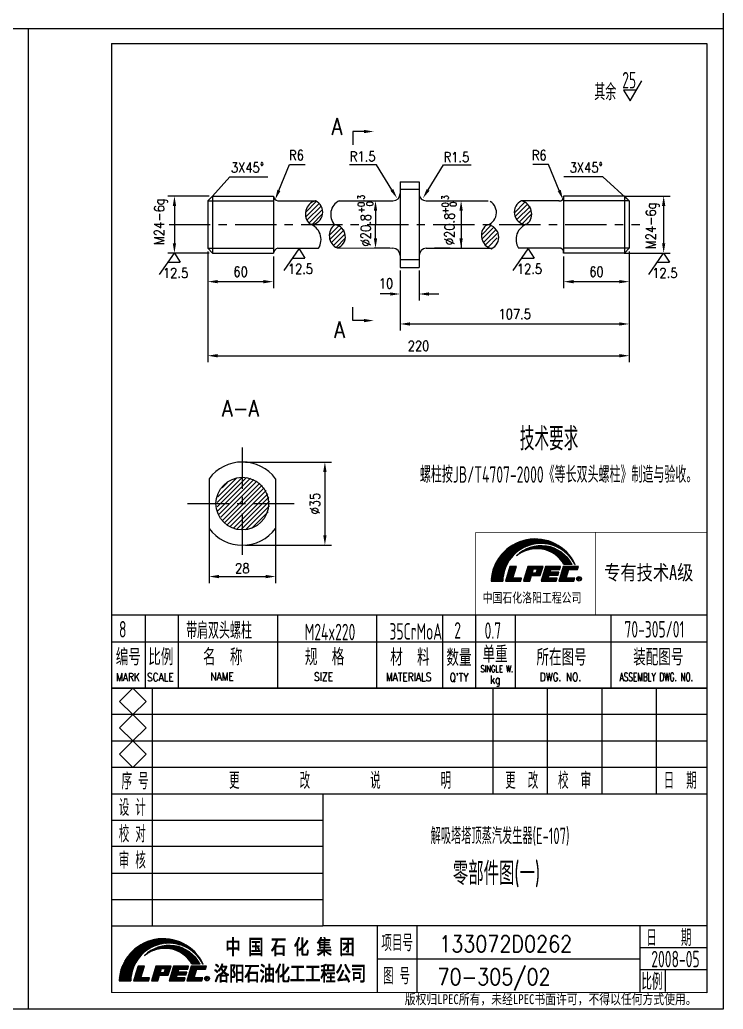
# Model space of a CAD drawing. Extents: x 0 to 1621, y 0 to 1861.
# Drawn here: x 628 to 841, y 0 to 299.7 of the extents above; entities that cross this region are included whole.
import ezdxf
from ezdxf.enums import TextEntityAlignment as Align

# ---------------------------------------------------------------- set-up
doc = ezdxf.new("R2010")
doc.units = 0
doc.header["$LTSCALE"] = 25
doc.header["$MEASUREMENT"] = 0
doc.linetypes.add('CENTERX2', pattern=[4, 2.5, -0.5, 0.5, -0.5])
doc.layers.get('0').update_dxf_attribs({"linetype": 'CONTINUOUS'})
doc.layers.get('DEFPOINTS').update_dxf_attribs({"linetype": 'CONTINUOUS'})
for name, color, linetype in [('0130001001', 7, 'CONTINUOUS'), ('CON', 7, 'CONTINUOUS'), ('RED', 1, 'CONTINUOUS'), ('TEXT', 3, 'CONTINUOUS'), ('THICK', 1, 'CONTINUOUS')]:
    doc.layers.add(name, color=color, linetype=linetype)
doc.styles.add('CORPORATION', font='SIMHEI.TTF')
doc.styles.add('HZ', font='ascii', dxfattribs={"width": 0.7, "bigfont": 'lytxt'})
doc.styles.add('XW', font='romans', dxfattribs={"width": 0.85})
doc.styles.add('版权', font='SIMHEI.TTF', dxfattribs={"width": 0.8, "height": 3})
doc.dimstyles.new('DIM11', dxfattribs={"dimtxt": 3, "dimasz": 3, "dimexe": 2, "dimexo": 1, "dimgap": 1, "dimtad": 1, "dimzin": 0, "dimdsep": 46, "dimtxsty": 'XW', "dimcen": 0.1, "dimclrt": 3, "dimadec": 0, "dimazin": 0, "dimtfac": 0.5, "dimtix": 1, "dimtofl": 0, "dimtmove": 2, "dimatfit": 3, "dimfxl": 0, "dimtolj": 1, "dimtzin": 0, "dimarcsym": 0})
pattern_1 = [(45, (0, 0), (-0.1122532015133644, 0.1122532015133644), [])]

# ---------------------------------------------------------------- blocks, each defined once
blk = doc.blocks.new('*D19')
at = {"color": 0, "lineweight": -2}
for p, q in [((743.1636525990116, 223.7004353214891), (743.1636525990116, 214.6290917084118)), ((748.9236525990118, 223.7004353214891), (748.9236525990118, 214.6290917084118)), ((740.1636525990116, 216.6290917084118), (737.1636525990116, 216.6290917084118)), ((751.9236525990118, 216.6290917084118), (754.9236525990118, 216.6290917084118))]:
    blk.add_line(p, q, dxfattribs=at)
at = {"color": 0}
for points in [[(740.1636525990116, 217.1290917084118), (740.1636525990116, 216.1290917084118), (743.1636525990116, 216.6290917084118)], [(751.9236525990118, 217.1290917084118), (751.9236525990118, 216.1290917084118), (748.9236525990118, 216.6290917084118)]]:
    blk.add_solid(points, dxfattribs=at)
at = {"layer": 'DEFPOINTS', "color": 0}
for p in [(743.1636525990116, 224.7004353214891), (748.9236525990118, 224.7004353214891), (748.9236525990118, 216.6290917084118)]:
    blk.add_point(p, dxfattribs=at)
at = {"color": 3, "insert": (738.8703559797946, 219.8342277436725), "char_height": 3, "attachment_point": 5, "style": 'XW'}
blk.add_mtext('\\A1;10', dxfattribs=at)
blk = doc.blocks.new('LPEC')
h = blk.add_hatch()
h.set_pattern_fill('ANSI31', color=256, scale=0.05, style=0)
h.set_pattern_definition(pattern_1)
edge = h.paths.add_edge_path()
edge.add_arc((15.13634173371898, 0.8108710381984279), 11.54720042876356, 26.85015761573072, 179.2178339570426)
edge.add_line((3.590217256253952, 0.9685012793335093), (0.05279492648219275, 0.9685012793335093))
edge.add_arc((13.40353834593937, 0.3896851102606888), 13.36328470136587, 24.948028602122292, 177.517518871708, ccw=False)
edge.add_line((25.51990509902231, 6.02626516509406), (25.43864739037565, 6.02626516509406))
h = blk.add_hatch()
h.set_pattern_fill('ANSI31', color=256, scale=0.05, style=0)
h.set_pattern_definition(pattern_1)
edge = h.paths.add_edge_path()
edge.add_arc((15.23959525281387, 1.187099232742302), 10.51862965956591, 27.57701538988932, 135.2740042091311)
edge.add_arc((13.88112386892189, 1.300082792656863), 9.514340166635382, 29.995451964915105, 129.9929834279498, ccw=False)
edge.add_line((22.12116174305095, 6.05659881169538), (24.56319669033121, 6.05659881169538))
h = blk.add_hatch()
h.set_pattern_fill('ANSI31', color=256, scale=0.05, style=0)
h.set_pattern_definition(pattern_1)
h.paths.add_polyline_path([(6.631105068037527, 1.886310876473544), (7.731193039823552, 5.397466774701115), (5.787349380215915, 5.397466774701115), (4.441610823021279, 0.9685012793335093), (9.034208362967206, 0.968501279333509), (9.290539460207924, 1.886310876473544)])
h = blk.add_hatch()
h.set_pattern_fill('ANSI31', color=256, scale=0.05, style=0)
h.set_pattern_definition(pattern_1)
h.paths.add_polyline_path([(14.07980144296528, 4.720643877207436), (13.6552847140196, 3.415442792087213), (12.51040749547513, 3.415442792087212), (12.90227062650826, 4.720643877207436)], flags=16)
h.paths.add_polyline_path([(12.288550824342, 2.729415588061215), (14.93730470468074, 2.729415588061215), (15.79174090433401, 5.397466774701115), (11.17778234072432, 5.397466774701115), (9.83204497025315, 0.968501279333509), (11.74384709436515, 0.968501279333509)])
h = blk.add_hatch()
h.set_pattern_fill('ANSI31', color=256, scale=0.05, style=0)
h.set_pattern_definition(pattern_1)
h.paths.add_polyline_path([(21.11485697221349, 5.397467466208127), (16.53293994409921, 5.397467466208127), (15.18720138690435, 0.968501279333509), (19.77980011357397, 0.968501279333509), (20.0468105359231, 1.886311567980556), (17.3873761437527, 1.886311567980556), (17.68642928832071, 2.750760335009772), (20.33518316865923, 2.750760335009772), (20.59151426590017, 3.64722518520125), (17.94276038556143, 3.64722518520125), (18.19909148280215, 4.490329896788808), (20.86920638680442, 4.490329896788808)])
h = blk.add_hatch()
h.set_pattern_fill('ANSI31', color=256, scale=0.05, style=0)
h.set_pattern_definition(pattern_1)
h.paths.add_polyline_path([(26.51379992720456, 5.386795438487297), (21.91052187542675, 5.386795438487297), (20.58614434189565, 0.968501279333509), (25.13602102123798, 0.968501279333509), (25.43507416580599, 1.875638848752828), (22.76495807508024, 1.875638848752828), (23.57667341412969, 4.479657869068092), (26.21474678263655, 4.479657869068092)])
for p, q in [((24.56319669033121, 6.05659881169538), (22.12116174305095, 6.05659881169538)), ((25.43864739037565, 6.02626516509406), (25.51990509902231, 6.02626516509406)), ((5.787349380215915, 5.397466774701115), (4.441610823021279, 0.968501279333509)), ((7.731193039823552, 5.397466774701115), (5.787349380215915, 5.397466774701115)), ((6.631105068037527, 1.886310876473544), (7.731193039823552, 5.397466774701115)), ((11.17778234072432, 5.397466774701115), (9.83204497025315, 0.968501279333509)), ((15.79174090433401, 5.397466774701115), (11.17778234072432, 5.397466774701115)), ((12.51040749547513, 3.415442792087212), (12.90227062650826, 4.720643877207436)), ((13.6552847140196, 3.415442792087213), (12.51040749547513, 3.415442792087212)), ((12.90227062650826, 4.720643877207436), (14.07980144296527, 4.720643877207436)), ((14.07980144296528, 4.720643877207436), (13.6552847140196, 3.415442792087213)), ((14.93730470468074, 2.729415588061215), (15.79174090433401, 5.397466774701115)), ((16.53293994409921, 5.397467466208127), (15.18720138690435, 0.968501279333509)), ((21.11485697221349, 5.397467466208127), (16.53293994409921, 5.397467466208127)), ((17.94276038556143, 3.64722518520125), (18.19909148280215, 4.490329896788808)), ((20.59151426590017, 3.64722518520125), (17.94276038556143, 3.64722518520125)), ((18.19909148280215, 4.490329896788808), (20.86920638680442, 4.490329896788808)), ((20.33518316865923, 2.750760335009772), (20.59151426590017, 3.64722518520125)), ((21.91052187542675, 5.386795438487297), (20.58614434189565, 0.968501279333509)), ((20.86920638680442, 4.490329896788808), (21.11485697221349, 5.397467466208127)), ((26.51379992720456, 5.386795438487297), (21.91052187542675, 5.386795438487297)), ((22.76495807508024, 1.875638848752828), (23.57667341412969, 4.479657869068092)), ((23.57667341412969, 4.479657869068092), (26.21474678263655, 4.479657869068092)), ((26.21474678263655, 4.479657869068092), (26.51379992720456, 5.386795438487297)), ((0.05279492648219275, 0.9685012793335093), (3.590217256253952, 0.9685012793335093)), ((4.441610823021279, 0.9685012793335093), (9.034208362967206, 0.968501279333509)), ((9.290539460207924, 1.886310876473544), (6.631105068037527, 1.886310876473544)), ((9.034208362967206, 0.968501279333509), (9.290539460207924, 1.886310876473544)), ((9.83204497025315, 0.968501279333509), (11.74384709436515, 0.968501279333509)), ((11.74384709436515, 0.968501279333509), (12.288550824342, 2.729415588061215)), ((12.288550824342, 2.729415588061215), (14.93730470468074, 2.729415588061215)), ((15.18720138690435, 0.968501279333509), (19.77980011357397, 0.968501279333509)), ((17.3873761437527, 1.886311567980556), (17.68642928832071, 2.750760335009772)), ((20.0468105359231, 1.886311567980556), (17.3873761437527, 1.886311567980556)), ((17.68642928832071, 2.750760335009772), (20.33518316865923, 2.750760335009772)), ((19.77980011357397, 0.968501279333509), (20.0468105359231, 1.886311567980556)), ((20.58614434189565, 0.968501279333509), (25.13602102123798, 0.968501279333509)), ((25.43507416580599, 1.875638848752828), (22.76495807508024, 1.875638848752828)), ((25.13602102123798, 0.968501279333509), (25.43507416580599, 1.875638848752828))]:
    blk.add_line(p, q)
at = {"color": 251}
for p, q in [((26.3491432231873, 1.268212865588907), (26.3491432231873, 2.109340558628332)), ((26.3491432231873, 2.109340558628332), (26.89028678255374, 2.109340558628332)), ((26.44684973214851, 1.268212865588907), (26.3491432231873, 1.268212865588907)), ((26.44309137870721, 1.756367027765009), (26.44309137870721, 2.037995014141757)), ((26.44309137870721, 2.037995014141757), (26.89028678255374, 2.037995014141757)), ((26.89028678255374, 1.756367027765009), (26.44309137870721, 1.756367027765009)), ((26.90156065615395, 1.677511717124844), (26.44684973214851, 1.677511717124844)), ((26.44684973214851, 1.677511717124844), (26.44684973214851, 1.268212865588907)), ((27.0255720790334, 1.279477514819177), (26.90156065615395, 1.677511717124844)), ((26.97927281414725, 1.739939258404747), (27.12327858799483, 1.279477514819177)), ((27.12327858799483, 1.279477514819177), (27.0255720790334, 1.279477514819177))]:
    blk.add_line(p, q, dxfattribs=at)
blk.add_circle((26.6953680349842, 1.667531196416292), 0.7054155515529277, dxfattribs=at)
for centre, radius, start, end in [((13.40353834593937, 0.3896851102606888), 13.36328470136587, 24.94802860212237, 177.517518871708), ((15.13634173371898, 0.8108710381984279), 11.54720042876356, 26.85015761573072, 179.2178339570426), ((15.23959525281387, 1.187099232742302), 10.51862965956591, 27.57701538988932, 135.2740042091311), ((13.88112386892189, 1.300082792656863), 9.514340166635382, 29.99545196491507, 129.9929834279499), ((26.86904143436524, 1.897439464434506), 0.1421521275716903, 262.9337998199252, 81.40465485850675), ((26.88928944581728, 1.913681620212544), 0.1956614802728412, 297.380210849457, 89.70794745534258)]:
    blk.add_arc(centre, radius, start, end)
blk = doc.blocks.new('*D74')
at = {"color": 0, "linetype": 'ByBlock', "lineweight": -2}
for p, q in [((685.2950023665417, 146.4522719489339), (685.2950023665417, 129.0444244984903)), ((705.455002366542, 146.452271948934), (705.455002366542, 129.0444244984903)), ((688.2950023665417, 131.0444244984903), (702.455002366542, 131.0444244984903))]:
    blk.add_line(p, q, dxfattribs=at)
at = {"color": 0, "linetype": 'ByBlock'}
for points in [[(688.2950023665417, 131.5444244984903), (688.2950023665417, 130.5444244984903), (685.2950023665417, 131.0444244984903)], [(702.455002366542, 131.5444244984903), (702.455002366542, 130.5444244984903), (705.455002366542, 131.0444244984903)]]:
    blk.add_solid(points, dxfattribs=at)
at = {"layer": 'DEFPOINTS', "color": 0, "linetype": 'ByBlock'}
for p in [(685.2950023665417, 147.4522719489339), (705.455002366542, 147.452271948934), (705.455002366542, 131.0444244984903)]:
    blk.add_point(p, dxfattribs=at)
at = {"color": 3, "linetype": 'ByBlock', "insert": (695.3750023665418, 133.5444244984903), "char_height": 3, "attachment_point": 5, "style": 'XW'}
blk.add_mtext('\\A1;28', dxfattribs=at)

msp = doc.modelspace()

# ---------------------------------------------------------------- linework, layer by layer
for p, q in [((841, 594), (841, 0)), ((0, 297.0015289371745), (841.0000000000001, 297.0015289371745)), ((630.5, 297.0015289371744), (630.4999999999994, 0)), ((655.75, 97.21317956323493), (836, 97.21317956323492)), ((655.7499999999999, 97.21317956323492), (836.0000094323186, 97.21317956323492)), ((841, 0), (0, 0))]:
    msp.add_line(p, q)
at = {"color": 2}
for p, q in [((655.75, 292.4641802798687), (655.75, 5.098138667548483)), ((655.75, 292.4641802798687), (836, 292.4641802798687)), ((836, 292.4641802798687), (836, 5)), ((836, 5), (655.75, 5.098138667548483))]:
    msp.add_line(p, q, dxfattribs=at)
at = {"color": 7}
for p, q in [((812.8079688332482, 275.1686140247239), (816.3969033162566, 281.1922877461357)), ((814.5306572388104, 278.3238730503872), (810.7981650839174, 278.3238730503872)), ((810.7981650839174, 278.3238730503872), (812.8079688332482, 275.1686140247239)), ((732.2086540503333, 265.8471755555322), (728.8453811443405, 265.8471755555322)), ((706.461799050553, 248.005254322454), (709.6760369934714, 255.8443128105748)), ((709.6760369934714, 255.8443128105748), (714.4124359154916, 255.8443128105748)), ((735.9719290872126, 255.7991705085608), (727.8498420987935, 255.7991705085608)), ((740.6662428249278, 248.1781685613353), (735.9719290872126, 255.7991705085608)), ((751.6476115629903, 248.1781685613353), (756.3419253007055, 255.7991705085608)), ((756.3419253007055, 255.7991705085608), (764.6491232819935, 255.7991705085608)), ((788.124093345164, 255.8443128105748), (783.3876944231438, 255.8443128105748)), ((791.3383312880824, 248.005254322454), (788.124093345164, 255.8443128105748)), ((686.3706165835592, 246.3004353214885), (691.575783756387, 252.1464956678176)), ((691.575783756387, 252.1464956678176), (703.0665495377593, 252.1464956678176)), ((804.5183185574879, 252.1205992873986), (792.700177229236, 252.1205992873986)), ((812.549736300597, 244.8604353214889), (804.5183185574879, 252.1205992873986)), ((684.9306165835587, 244.8604353214889), (704.7958291936638, 244.8681274624562)), ((812.549736300597, 244.8604353214889), (792.6845236904919, 244.8681274624562)), ((670.2984925160356, 222.5274773412924), (674.8234502374012, 229.0204353214888)), ((674.8234502374012, 229.0204353214888), (676.5682347442961, 226.2531835570327)), ((684.9306165835587, 230.4604353214893), (704.7958291936638, 230.4604353214893)), ((708.0865478580756, 223.7666959754418), (712.6115055794412, 230.2596539556382)), ((712.6115055794412, 230.2596539556382), (714.3562900863361, 227.4924021911821)), ((777.4404838944326, 223.7666959754418), (781.9654416157982, 230.2596539556382)), ((781.9654416157982, 230.2596539556382), (783.7102261226931, 227.4924021911821)), ((812.549736300597, 230.4604353214893), (792.6845236904919, 230.4604353214893)), ((818.4423221872464, 222.5274773412924), (822.967279908612, 229.0204353214888)), ((822.967279908612, 229.0204353214888), (824.7120644155069, 226.2531835570327)), ((672.8859388284377, 226.2402590327356), (676.5682347442961, 226.2531835570327)), ((710.6739941704777, 227.4794776668851), (714.3562900863361, 227.4924021911821)), ((780.0279302068348, 227.4794776668851), (783.7102261226931, 227.4924021911821)), ((821.0297684996485, 226.2402590327356), (824.7120644155069, 226.2531835570327)), ((732.2086540503333, 208.5719378608421), (728.8453811443405, 208.5719378608421))]:
    msp.add_line(p, q, dxfattribs=at)
at = {"color": 6}
for p, q in [((728.8453811443405, 265.8471755555322), (728.8453811443405, 261.7603949329525)), ((728.8453811443405, 208.5719378608421), (728.8453811443405, 212.6587184834209))]:
    msp.add_line(p, q, dxfattribs=at)
at = {"color": 1}
for p, q in [((743.1636525990116, 250.6204353214891), (748.9236525990113, 250.6204353214891)), ((743.1636525990116, 250.6204353214891), (743.163652599013, 224.7004353214891)), ((748.9236525990113, 250.6204353214891), (748.9236525990118, 224.7004353214891)), ((684.9306165835587, 244.8604353214889), (686.3706165835592, 246.3004353214885)), ((686.3706165835592, 246.3004353214885), (686.3706165835588, 229.0204353214888)), ((686.3706165835592, 246.3004353214885), (704.7958291936638, 246.3004353214885)), ((704.7958291936638, 246.3004353214885), (704.7958291936638, 229.0204353214888)), ((743.1896651374718, 248.3677992041869), (748.9496651374716, 248.3677992041869)), ((792.6845236904919, 246.3004353214885), (792.6845236904919, 229.0204353214888)), ((811.109736300597, 246.3004353214885), (792.6845236904919, 246.3004353214885)), ((812.549736300597, 244.8604353214889), (811.109736300597, 246.3004353214885)), ((811.109736300597, 246.3004353214885), (811.109736300597, 229.0204353214888)), ((684.9306165835587, 244.8604353214889), (684.9306165835587, 230.4604353214893)), ((706.1283872261379, 244.8686434511058), (717.5196611305446, 244.8730543419626)), ((724.7444752229367, 244.858764882528), (741.0044889869009, 244.865061030496)), ((751.0844889869009, 244.8689641742715), (769.8448095136264, 244.8730543419626)), ((791.3127325087426, 244.8684744450259), (779.9606917536112, 244.8730543419626)), ((812.549736300597, 244.8604353214889), (812.549736300597, 230.4604353214893)), ((684.9306165835587, 230.4604353214893), (686.3706165835592, 229.0204353214888)), ((686.3706165835592, 229.0204353214888), (704.7958291936638, 229.0204353214888)), ((706.1609816099017, 230.4604353214893), (718.4289348126704, 230.4604353214893)), ((724.2034740079746, 230.6075113890502), (741.0036525990117, 230.4604353214893)), ((743.1636525990116, 228.3004353214885), (743.1636525990116, 224.7004353214891)), ((748.9236525990118, 228.3004353214885), (748.9236525990118, 224.7004353214891)), ((751.0836525990117, 230.4604353214893), (771.0397451168792, 230.4604353214893)), ((791.8391792203461, 230.4604353214893), (779.0514180714854, 230.4604353214893)), ((811.109736300597, 229.0204353214888), (792.6845236904919, 229.0204353214888)), ((812.549736300597, 230.4604353214893), (811.109736300597, 229.0204353214888)), ((743.1636525990125, 227.1248699077134), (748.9236525990118, 227.1248699077134)), ((743.1636525990116, 224.7004353214891), (748.9236525990118, 224.7004353214891)), ((685.2950023665417, 160.6926979228072), (685.2950023665417, 145.5726979227836)), ((705.455002366542, 160.6926979228072), (705.455002366542, 145.5726979227836))]:
    msp.add_line(p, q, dxfattribs=at)
at = {"color": 0, "linetype": 'ByBlock'}
for p, q in [((685.3706165835592, 246.3004353214885), (672.8234502374012, 246.3004353214885)), ((811.1814766864572, 246.3004353214885), (824.967279908612, 246.3004353214885)), ((674.8234502374012, 243.3004353214885), (674.8234502374012, 232.0204353214888)), ((730.0584399889067, 244.8604353214889), (739.2662603030162, 244.8604353214889)), ((822.967279908612, 243.3004353214885), (822.967279908612, 232.0204353214888)), ((735.7112326954111, 241.8604353214889), (735.7112326954111, 237.6604353214882)), ((761.634793562509, 241.8604353214889), (761.634793562509, 230.4604353214893)), ((735.7112326954111, 233.4604353214893), (735.7112326954111, 237.6604353214882)), ((685.3706165835592, 229.0204353214888), (672.8234502374012, 229.0204353214888)), ((684.9306165835587, 229.4604353214893), (684.9306165835587, 218.3684181957708)), ((684.9306165835587, 229.4604353214893), (684.9306165835587, 195.9324637231732)), ((704.7958291936638, 228.0204353214888), (704.7958291936638, 218.3684181957708)), ((740.0036525990117, 230.4604353214893), (735.2662603030162, 230.4604353214893)), ((758.2844205331025, 230.4604353214893), (753.547028237107, 230.4604353214893)), ((792.6845236904919, 228.0204353214888), (792.6845236904919, 218.3684181957708)), ((811.0444524740296, 229.0204353214888), (824.967279908612, 229.0204353214888)), ((812.549736300597, 229.4604353214893), (812.549736300597, 205.5478718289544)), ((812.549736300597, 229.4604353214893), (812.549736300597, 195.9324637231732)), ((812.549736300597, 229.4604353214893), (812.549736300597, 218.3684181957708)), ((743.1636525990116, 223.7004353214891), (743.1636525990116, 205.5478718289544)), ((687.9306165835587, 220.3684181957708), (701.7958291936638, 220.3684181957708)), ((795.6845236904919, 220.3684181957708), (809.549736300597, 220.3684181957708)), ((746.1636525990116, 207.5478718289544), (809.549736300597, 207.5478718289544)), ((687.9306165835587, 197.9324637231732), (809.549736300597, 197.9324637231732)), ((696.3750023665416, 165.7326979227953), (722.3917046456559, 165.7326979227953)), ((720.3917046456559, 162.7326979227953), (720.3917046456559, 143.5326979227955)), ((696.3750023665416, 140.5326979227955), (722.3917046456559, 140.5326979227955))]:
    msp.add_line(p, q, dxfattribs=at)
at = {"color": 0}
for p, q in [((714.5074955380824, 241.358742143768), (717.8511474991938, 244.7023941048794)), ((714.5680653594736, 240.0050984027869), (718.6486820241935, 244.0857150675067)), ((714.9390828934579, 238.9619023743983), (719.2560976443365, 243.2789171252773)), ((777.7551091827404, 241.2265840526472), (780.9695023938762, 244.440977263783)), ((777.9964561812085, 240.0537174887415), (781.7669261977771, 243.8241875053102)), ((778.502433601051, 239.1454813462117), (782.503711288995, 243.1467590341547)), ((715.5119296721523, 238.1205355907189), (719.6484075441945, 242.2570134627624)), ((716.4068960768095, 237.6012884330032), (719.704147105469, 240.8985394616632)), ((779.204605233258, 238.4334394160453), (782.8279962141801, 242.0568303969669)), ((780.1017931211286, 237.916413741543), (782.9517607501275, 240.7663813705415)), ((721.7169109994966, 234.3653535305878), (724.6000184647146, 237.2484609958067)), ((767.7589817235385, 234.4799182489926), (770.6420891887569, 237.3630257142106)), ((767.9315784698665, 233.2383014329482), (771.4748451103292, 236.7815680734104)), ((721.8895077458242, 233.1237367145425), (725.4327743862868, 236.6670033550056)), ((722.327036381952, 232.1470517882974), (726.2120971892946, 236.03211259564)), ((722.9549747777046, 231.3607766216776), (726.4805273635011, 234.8863292074741)), ((768.3691071059939, 232.2616165067022), (772.2541679133365, 236.1466773140448)), ((768.9970455017465, 231.4753413400815), (772.5225980875434, 235.0008939258789)), ((723.7572245449314, 230.7488128265306), (726.5570260550412, 233.5486143366409)), ((769.7992952689738, 230.8633775449355), (772.5990967790835, 233.6631790550457)), ((687.7174372635582, 153.497741037643), (695.3118641229653, 161.0921678970506)), ((687.7714597634899, 152.1375499752019), (696.6720550961045, 161.038145307816)), ((687.9733754731628, 155.1678928096214), (693.6417123509873, 160.8362296874454)), ((688.0103817919585, 150.9622584412971), (697.8473465430802, 160.7992231924188)), ((688.3845150799625, 149.9221781669282), (698.8874267495275, 160.4250898364924)), ((688.869129562871, 148.9925790874638), (699.8170257710954, 159.9404752956877)), ((689.2965766644338, 157.9053075632644), (690.9042975973434, 159.5130284961749)), ((689.4510391951799, 148.1602751573998), (700.6493296485482, 159.3585656107678)), ((690.1237535098999, 147.4187759097465), (701.3908288458019, 158.6858512456481)), ((690.8855928638532, 146.7664017013265), (702.0432030035472, 157.9240118410205)), ((691.7392505223374, 146.2058457974379), (702.6037588539307, 157.0703541290311)), ((692.6925045570079, 145.7448862697354), (703.0647183219671, 156.1171000346937)), ((693.760573231254, 145.3987413816074), (703.4108631388854, 155.0490312892396)), ((694.9721371274159, 145.1960917153963), (703.6135127116299, 153.8374672996113)), ((696.38680803743, 145.196549063038), (703.6130552988461, 152.4227963244537)), ((698.1691294623511, 145.5646569255857), (703.2449474362979, 150.6404748995326))]:
    msp.add_line(p, q, dxfattribs=at)
at = {"linetype": 'CENTERX2', "ltscale": 0.2}
for p, q in [((673.1907822161547, 237.6604353214882), (815.7434357427246, 237.6604353214882)), ((695.3750023665416, 170.1623353312534), (695.3750023665417, 136.78431755769)), ((678.8135595324438, 153.1326979227949), (711.1027157493763, 153.1326979227949))]:
    msp.add_line(p, q, dxfattribs=at)
at = {"color": 1, "linetype": 'Continuous'}
for p, q in [((719.7199159628744, 65.24039370461469), (719.7199159628744, 25.24039370461469)), ((823.4699159628744, 11.88039370461411), (823.4699159628744, 5.325522246865148))]:
    msp.add_line(p, q, dxfattribs=at)
at = {"linetype": 'Continuous'}
msp.add_line((736.2199159628744, 15.24039370461469), (815.7199159628744, 15.24039370461469), dxfattribs=at)
at = {"const_width": 0.2}
for points in [[(765.9999999999854, 144.4120853890172), (835.9999999999854, 144.4120853890172)], [(765.9999999999854, 119.4120853890172), (765.9999999999854, 144.4120853890172)], [(802.3962253239042, 144.4120853890172), (802.3962253239042, 119.4120853890172)], [(765.9999999999854, 119.4120853890172), (835.9999999999854, 119.4120853890172)]]:
    msp.add_lwpolyline(points, dxfattribs=at)
at = {"color": 1}
msp.add_circle((695.3750023665416, 153.1326979227949), 7.967836098826002, dxfattribs=at)
for centre, radius, start, end in [((706.5904531410406, 246.6346816119187), 1.825485057502443, 190.5503776204671, 256.3927949777962), ((741.0036525990117, 247.025060868564), 2.16, 270.0221858783722, 0), ((751.0836525990117, 247.0289640123394), 2.16, 180, 270.0221858783722), ((791.44571084567, 246.079301210829), 1.258394834458881, 258.5708313239985, 10.12097525500374), ((706.5904531410406, 228.6861890310577), 1.825485057502567, 103.6072050222071, 169.4496223795305), ((741.0036525990117, 228.3004353214885), 2.16, 0, 90), ((751.0836525990117, 228.3004353214885), 2.16, 90, 180), ((791.4330835909059, 229.2539114803023), 1.273033165156007, 349.4320509049518, 71.39763270741659), ((695.3750023665416, 153.1326979227949), 12.6, 36.869897645886, 143.1301023541125), ((695.3750023665416, 153.1326979227949), 12.6, 216.8698976458879, 323.1301023541125)]:
    msp.add_arc(centre, radius, start, end, dxfattribs=at)
at = {"color": 7}
for centre, radius, start, end in [((718.6392001984314, 240.8654414274527), 4.161049026035232, 105.6078703479176, 226.3713833056174), ((715.9541903012268, 241.4250554697212), 3.786739381106474, 276.1958597815989, 65.58085826729486), ((726.670444641004, 240.7476065648436), 4.539931818033863, 115.0521129432232, 223.6266063761541), ((768.3597487750258, 241.2858142039606), 3.974443546578583, 280.4239730064274, 58.70388736890883), ((781.5261625829289, 241.4250554697212), 3.786739381106474, 114.4191417327051, 263.8041402184011), ((778.8411526857244, 240.8654414274527), 4.161049026035232, 313.6286166943826, 74.3921296520824), ((714.2762038542091, 233.1412395262771), 4.942862085658524, 327.1556501121196, 72.43187949154942), ((725.8354358469996, 234.3050636021273), 4.118966107529173, 126.5203001712175, 245.0431011289441), ((722.9609968987224, 234.0140162328919), 3.626020493341538, 288.2659563718492, 83.29744492831367), ((771.9498928724661, 234.3650844186816), 4.161049026035232, 133.6286166943825, 254.3921296520824), ((769.2648829752616, 233.805470376414), 3.786739381106474, 294.4191417327051, 83.80414021840113), ((783.2041490299466, 233.1412395262771), 4.942862085658524, 107.5681205084506, 212.8443498878804)]:
    msp.add_arc(centre, radius, start, end, dxfattribs=at)
for points in [[(732.2086540503333, 266.3471755555322), (732.2086540503333, 265.3471755555322), (735.2086540503333, 265.8471755555322)], [(705.9991777372693, 248.1949422780438), (706.9244203638364, 247.8155663668642), (705.3236713170154, 245.2295264427523)], [(741.0919605812114, 248.4403982163788), (740.2405250686438, 247.9159389062909), (742.2396207551933, 245.623862023632)], [(752.0733293192743, 247.9159389062909), (751.2218938067062, 248.4403982163788), (750.0742336327248, 245.623862023632)], [(791.8009526013661, 248.1949422780438), (790.8757099747991, 247.8155663668642), (792.47645902162, 245.2295264427523)], [(732.2086540503333, 208.0719378608421), (732.2086540503333, 209.0719378608421), (735.2086540503333, 208.5719378608421)]]:
    msp.add_solid(points, dxfattribs=at)
at = {"color": 0, "linetype": 'ByBlock'}
for points in [[(674.3234502374012, 243.3004353214885), (675.3234502374012, 243.3004353214885), (674.8234502374012, 246.3004353214885)], [(822.467279908612, 243.3004353214885), (823.467279908612, 243.3004353214885), (822.967279908612, 246.3004353214885)], [(735.2112326954111, 241.8604353214889), (736.2112326954111, 241.8604353214889), (735.7112326954111, 244.8604353214889)], [(761.134793562509, 241.8604353214889), (762.134793562509, 241.8604353214889), (761.634793562509, 244.8604353214889)], [(674.3234502374012, 232.0204353214888), (675.3234502374012, 232.0204353214888), (674.8234502374012, 229.0204353214888)], [(735.2112326954111, 233.4604353214893), (736.2112326954111, 233.4604353214893), (735.7112326954111, 230.4604353214893)], [(761.134793562509, 233.4604353214893), (762.134793562509, 233.4604353214893), (761.634793562509, 230.4604353214893)], [(822.467279908612, 232.0204353214888), (823.467279908612, 232.0204353214888), (822.967279908612, 229.0204353214888)], [(687.9306165835587, 220.8684181957708), (687.9306165835587, 219.8684181957708), (684.9306165835587, 220.3684181957708)], [(701.7958291936638, 220.8684181957708), (701.7958291936638, 219.8684181957708), (704.7958291936638, 220.3684181957708)], [(795.6845236904919, 220.8684181957708), (795.6845236904919, 219.8684181957708), (792.6845236904919, 220.3684181957708)], [(809.549736300597, 220.8684181957708), (809.549736300597, 219.8684181957708), (812.549736300597, 220.3684181957708)], [(746.1636525990116, 208.0478718289544), (746.1636525990116, 207.0478718289544), (743.1636525990116, 207.5478718289544)], [(809.549736300597, 208.0478718289544), (809.549736300597, 207.0478718289544), (812.549736300597, 207.5478718289544)], [(687.9306165835587, 198.4324637231732), (687.9306165835587, 197.4324637231732), (684.9306165835587, 197.9324637231732)], [(809.549736300597, 198.4324637231732), (809.549736300597, 197.4324637231732), (812.549736300597, 197.9324637231732)], [(719.8917046456559, 162.7326979227953), (720.8917046456559, 162.7326979227953), (720.3917046456559, 165.7326979227953)], [(719.8917046456559, 143.5326979227955), (720.8917046456559, 143.5326979227955), (720.3917046456559, 140.5326979227955)]]:
    msp.add_solid(points, dxfattribs=at)
at = {"layer": '0130001001'}
msp.add_line((655.75, 119.4120853890172), (836, 119.4120853890172), dxfattribs=at)
at = {"layer": 'DEFPOINTS', "color": 0, "linetype": 'ByBlock'}
for p in [(686.3706165835592, 246.3004353214885), (811.109736300597, 246.3004353214885), (724.7480449606801, 244.8604353214889), (674.8234502374012, 229.0204353214888), (684.9306165835587, 230.4604353214893), (684.9306165835587, 230.4604353214893), (686.3706165835592, 229.0204353214888), (704.7958291936638, 229.0204353214888), (735.7112326954111, 230.4604353214893), (741.0036525990117, 230.4604353214893), (754.2629408475727, 230.4604353214893), (767.9902349782938, 230.4604353214893), (792.6845236904919, 229.0204353214888), (811.109736300597, 229.0204353214888), (812.549736300597, 230.4604353214893), (812.549736300597, 230.4604353214893), (812.549736300597, 230.4604353214893), (822.967279908612, 229.0204353214888), (743.1636525990116, 224.7004353214891), (704.7958291936638, 220.3684181957708), (812.549736300597, 220.3684181957708), (812.549736300597, 207.5478718289544), (812.549736300597, 197.9324637231732), (695.3750023665416, 165.7326979227953), (685.2950023665476, 145.5726979227882), (705.4550023665361, 145.5726979227882), (695.3750023665416, 140.5326979227955), (720.3917046456559, 140.5326979227955)]:
    msp.add_point(p, dxfattribs=at)
at = {"layer": 'RED'}
for p, q in [((666, 119.4120853890172), (666, 97.21317956323492)), ((676, 119.4120853890172), (676, 97.21317956323492)), ((706, 119.4120853890172), (706, 97.21317956323492)), ((736, 119.4120853890172), (736, 97.21317956323492)), ((756, 119.4120853890172), (756, 97.21317956323492)), ((766, 119.4120853890172), (766, 97.21317956323492)), ((778, 119.4120853890172), (778, 97.21317956323492)), ((807.0000000000073, 119.4120853890172), (807, 97.21317956323492)), ((835.9999999999854, 119.4120853890172), (836, 97.21317956323492)), ((836, 111.2131795632349), (655.75, 111.2131795632349)), ((836, 97.21317956323492), (655.75, 97.21317956323493))]:
    msp.add_line(p, q, dxfattribs=at)
at = {"layer": 'THICK', "color": 1}
for p, q in [((655.75, 97.21317956323492), (836, 97.21317956323492)), ((668.2199159628744, 25.24039370461469), (668.2199159628744, 97.24039370461469)), ((771.2199159628744, 97.24039370461469), (771.2199159628744, 65.24039370461469)), ((787.7199159628744, 97.24039370461469), (787.7199159628744, 65.24039370461469)), ((804.2199159628744, 97.24039370461469), (804.2199159628744, 65.24039370461469)), ((820.7199159628744, 97.24039370461469), (820.7199159628744, 65.24039370461469)), ((655.7499999999999, 65.24039370461469), (836, 65.24039370461469)), ((655.7499999999999, 25.24039370461469), (719.7199159628744, 25.24039370461469)), ((836, 25.24039370461469), (719.7199159628744, 25.24039370461469)), ((736.2199159628744, 25.24039370461469), (736.2199159628744, 5.240393704614689)), ((748.2199159628744, 25.24039370461469), (748.2199159628744, 5.240393704614689)), ((815.7199159628744, 25.24039370461469), (815.7199159628744, 5.240393704614689))]:
    msp.add_line(p, q, dxfattribs=at)
at = {"layer": 'THICK', "color": 3}
for p, q in [((658.2199159628744, 93.24039370461469), (662.2199159628744, 97.24039370461469)), ((662.2199159628744, 97.24039370461469), (666.2199159628744, 93.24039370461469)), ((662.2199159628744, 89.24039370461469), (658.2199159628744, 93.24039370461469)), ((666.2199159628744, 93.24039370461469), (662.2199159628744, 89.24039370461469)), ((658.2199159628744, 85.24039370461469), (662.2199159628744, 89.24039370461469)), ((662.2199159628744, 89.24039370461469), (666.2199159628744, 85.24039370461469)), ((662.2199159628744, 81.24039370461469), (658.2199159628744, 85.24039370461469)), ((666.2199159628744, 85.24039370461469), (662.2199159628744, 81.24039370461469)), ((662.2199159628744, 81.24039370461469), (658.2199159628744, 77.24039370461469)), ((666.2199159628744, 77.24039370461469), (662.2199159628744, 81.24039370461469)), ((658.2199159628744, 77.24039370461469), (662.2199159628744, 73.24039370461469)), ((662.2199159628744, 73.24039370461469), (666.2199159628744, 77.24039370461469))]:
    msp.add_line(p, q, dxfattribs=at)
at = {"layer": 'THICK', "color": 7, "linetype": 'Continuous'}
msp.add_line((836, 89.24039370461469), (655.7499999999999, 89.24039370461469), dxfattribs=at)
at = {"layer": 'THICK', "color": 7}
for p, q in [((655.7499999999999, 81.2403937046147), (836, 81.24039370461469)), ((836, 73.24039370461469), (655.7499999999999, 73.24039370461469)), ((655.7499999999999, 57.24039370461469), (719.7199159628744, 57.24039370461469)), ((719.7199159628744, 49.24039370461469), (655.7499999999999, 49.24039370461469)), ((655.7499999999999, 41.24039370461469), (719.7199159628744, 41.24039370461469)), ((655.7499999999999, 33.24039370461469), (719.7199159628744, 33.24039370461469)), ((836, 18.5603937046144), (815.7199159628744, 18.5603937046144)), ((836, 11.88039370461411), (815.7199159628744, 11.88039370461411))]:
    msp.add_line(p, q, dxfattribs=at)

# ---------------------------------------------------------------- block references
for p in [(770.6516961508532, 128.6839648488067), (658.0098043888374, 7.617100128908532)]:
    msp.add_blockref('LPEC', p)

# ---------------------------------------------------------------- texts
at = {"color": 3}
for s, height, style, width, p in [('25', 5, 'HZ', 0.7, (810.4261493930358, 278.9044532463195)), ('其余', 5, 'HZ', 0.7, (801.9562650371108, 275.3189348766336)), ('12.5', 3, 'XW', 0.85, (709.1504584295808, 222.7408506327977)), ('12.5', 3, 'XW', 0.85, (778.5043944659378, 222.7408506327977)), ('12.5', 3, 'XW', 0.85, (671.3624030875408, 221.5016319986482)), ('12.5', 3, 'XW', 0.85, (819.5062327587516, 221.5016319986482)), ('技术要求', 7, 'HZ', 0.666667, (779.4068689321625, 169.2618924489675)), ('螺柱按JB/T4707-2000《等长双头螺柱》制造与验收。', 5, 'HZ', 0.7, (749.1529153146002, 159.4495920624299)), ('8', 5, 'HZ', 0.7, (658.0460584653356, 112.5692992262284)), ('带肩双头螺柱', 5, 'HZ', 0.7, (678.3487537810952, 112.179247780944)), ('35CrMoA', 5, 'HZ', 0.7, (739.940407863674, 111.9236602992405)), ('2', 5, 'HZ', 0.7, (759.5595460549212, 112.2487358574863)), ('0.7', 5, 'HZ', 0.7, (768.7439435399865, 112.179247780944)), ('70-305/01', 5, 'HZ', 0.7, (811.0971637346211, 112.5692992262284)), ('M24x220', 5, 'HZ', 0.7, (714.2676425334703, 111.746618035877)), ('2008-05', 5, 'HZ', 0.7, (819.2264098316591, 12.68585750931197))]:
    msp.add_text(s, height=height, dxfattribs=dict(at, style=style, width=width)).set_placement(p)
at = {"color": 6, "style": 'XW', "width": 0.85}
for s, p in [('A', (722.4528553884561, 264.8746567918599)), ('A', (723.1917741914522, 203.3460975219425)), ('A-A', (689.2142597023358, 179.4810565582181))]:
    msp.add_text(s, height=5, dxfattribs=at).set_placement(p)
at = {"color": 3, "style": 'XW', "width": 0.85}
for s, p in [('R6', (709.5497292660339, 258.6712816324691)), ('R1.5', (727.9483698700024, 258.2732596191311)), ('R1.5', (756.3264390265522, 258.0814168293566)), ('R6', (783.061827073649, 258.6712816324691))]:
    msp.add_text(s, height=3, dxfattribs=at).set_placement(p, align=Align.MIDDLE_LEFT)
at = {"color": 3, "linetype": 'ByBlock', "style": 'XW', "width": 0.85}
for s, p in [('3X45%%D', (696.9524545829008, 254.9379628078534)), ('3X45%%D', (799.5222918814688, 254.9379628078534)), ('60', (694.8632228886113, 223.3684181957708)), ('60', (802.6171299955445, 223.3684181957708)), ('107.5', (777.8566944498043, 210.5478718289544)), ('220', (748.7401764420779, 200.9324637231732))]:
    msp.add_text(s, height=3, dxfattribs=at).set_placement(p, align=Align.MIDDLE)
at = {"color": 3, "style": 'XW', "width": 0.85}
for s, p in [('+0.3', (732.4018382458539, 241.1314115009818)), ('+0.3', (757.845087788432, 241.0085325945367)), ('0', (734.9559035741231, 243.2012474853293)), ('0', (760.238643855525, 243.0783685788842))]:
    msp.add_text(s, height=2, rotation=90, dxfattribs=at).set_placement(p)
at = {"color": 3, "linetype": 'ByBlock', "style": 'XW', "width": 0.85}
for s, p in [('M24-6g', (670.7208970870761, 238.5757737979059)), ('M24-6g', (819.6134976828916, 237.3221539531298)), ('%%C20.8', (732.7623229915498, 235.9541496757813)), ('%%C20.8', (758.1188785238237, 236.3455312057179)), ('%%C35', (717.3917046456559, 153.1326979227949))]:
    msp.add_text(s, height=3, rotation=90, dxfattribs=at).set_placement(p, align=Align.MIDDLE)
at = {"style": 'CORPORATION'}
for s, height, width, p in [('专有技术A级', 4.5, 0.8, (804.9677507760789, 130.0335355585994)), ('中国石化洛阳工程公司', 2.9241, 0.75, (768.1585194631334, 123.1970048914868)), ('中 国 石 化 集 团', 4.5, 0.75, (690.1716208155867, 16.75081177723587)), ('中 国 石 化', 4.5, 0.75, (690.1716208155867, 16.55081177723696)), ('中 国 石 化 集 团', 4.5, 0.75, (690.3716208155911, 16.75081177723587)), ('中 国 石 化 集 团', 4.5, 0.75, (690.3716208155911, 16.55081177723696)), ('洛阳石油化工工程公司', 4.5, 0.75, (686.7107799261412, 8.700599073173635)), ('洛阳石油化工工程公司', 4.5, 0.75, (686.7107799261412, 8.500599073172452)), ('洛阳石油化工工程公司', 4.5, 0.75, (686.9107799261383, 8.700599073173635)), ('洛阳石油化工工程公司', 4.5, 0.75, (686.9107799261383, 8.500599073172452))]:
    msp.add_text(s, height=height, dxfattribs=dict(at, width=width)).set_placement(p)
at = {"color": 1, "style": 'HZ', "width": 0.7}
msp.add_text('零部件图(一)', height=7, dxfattribs=at).set_placement((759.1380697738541, 37.61952967552452))
at = {"color": 2, "style": 'XW', "width": 0.85}
for s, p in [('133072D0262', (755.0110443127451, 17.29451221453201)), ('70-305/02', (754.4888750227628, 7.30602933483533))]:
    msp.add_text(s, height=5, dxfattribs=at).set_placement(p)
at = {"layer": 'CON', "color": 3, "insert": (744.5806718425638, 4.536591857569874), "char_height": 3, "width": 22977.38515822106, "attachment_point": 1, "style": '版权'}
msp.add_mtext('版权归LPEC所有，未经LPEC书面许可，不得以任何方式使用。', dxfattribs=at)
at = {"layer": 'TEXT'}
for s, height, style, width, p in [('编号', 5, 'HZ', 0.8, (657.07497035915, 104.1526021730306)), ('比例', 5, 'HZ', 0.8, (666.9058598175834, 104.1526021730306)), ('名  称', 5, 'HZ', 0.8, (683.491248642953, 104.1609722675885)), ('规  格', 5, 'HZ', 0.8, (714.3321901635936, 104.1745535916025)), ('材  料', 5, 'HZ', 0.8, (740.158263420526, 104.074322701731)), ('数量', 5, 'HZ', 0.8, (757.1819287284234, 103.9542382612171)), ('单重', 5, 'HZ', 0.8, (768.1316864657492, 104.9910347933737)), ('所在图号', 5, 'HZ', 0.8, (784.456585606531, 104.0680882612187)), ('装配图号', 5, 'HZ', 0.8, (813.7456362036683, 104.1093282612173)), ('NAME', 2.5, 'XW', 0.8, (685.6879255012609, 99.52262247215822)), ('SIZE', 2.5, 'XW', 0.8, (717.1050265430895, 99.47431580015746)), ('SINGLE W.', 2, 'XW', 0.6, (767.5350551598312, 102.0968434965534)), ('MARK', 2.5, 'XW', 0.8, (657.1387034431464, 99.32535176222973)), ('SCALE', 2.5, 'XW', 0.8, (666.4988298345488, 99.32535176222973)), ('MATERIALS', 2.5, 'XW', 0.8, (738.8613335393748, 99.37620655823866)), ("Q'TY", 2.5, 'XW', 0.8, (758.1714041208543, 99.2525871765165)), ('kg', 2.5, 'XW', 0.8, (770.4422049064451, 98.58610526017674)), ('DWG. NO.', 2.5, 'XW', 0.8, (785.4778301277329, 99.37601221810019)), ('ASSEMBLY DWG. NO.', 2.5, 'XW', 0.65, (809.6191221518602, 99.37601221810019))]:
    msp.add_text(s, height=height, dxfattribs=dict(at, style=style, width=width)).set_placement(p)
at = {"layer": 'TEXT', "color": 1, "style": 'HZ', "width": 0.65}
msp.add_text('解吸塔塔顶蒸汽发生器(E-107)', height=5, dxfattribs=at).set_placement((773.4242869920658, 49.99474200438999), align=Align.CENTER)
at = {"layer": 'THICK', "color": 3, "style": 'HZ', "width": 0.67}
for s, p in [(' 序 号', (656.987375584853, 66.55743926066953)), ('          更          改          说          明', (673.2199159628744, 66.74039370461469)), ('更  改', (774.9962399861788, 66.74039370461469)), ('校  审', (790.9962399861788, 66.74039370461469)), ('日  期', (822.9962399861788, 66.74039370461469)), ('设 计', (657.987375584853, 58.55743926066953)), ('校 对', (657.987375584853, 50.55743926066953)), ('审 核', (657.987375584853, 42.55743926066953)), ('日    期', (817.737375584853, 19.12743926067014)), ('项目号', (737.487375584853, 17.55743926066953)), ('图 号', (737.987375584853, 7.557439260669526)), ('比例', (816.237375584853, 5.838404100362823))]:
    msp.add_text(s, height=5, dxfattribs=at).set_placement(p)

# ---------------------------------------------------------------- dimensions: what is measured, and where the dimension line sits
at = {"color": 7}
dim = msp.add_linear_dim(base=(748.9236525990118, 216.6290917084118), p1=(743.1636525990116, 224.7004353214891), p2=(748.9236525990118, 224.7004353214891), text='10', dimstyle='DIM11', dxfattribs=at)
dim.commit()
dim.dimension.update_dxf_attribs({"geometry": '*D19', "text_midpoint": (738.8703559797946, 219.8342277436725), "dimtype": 160})
at = {"color": 0, "linetype": 'ByBlock'}
dim = msp.add_linear_dim(base=(705.455002366542, 131.0444244984903), p1=(685.2950023665417, 147.4522719489339), p2=(705.455002366542, 147.452271948934), text='28', dimstyle='DIM11', dxfattribs=at)
dim.commit()
dim.dimension.update_dxf_attribs({"geometry": '*D74', "text_midpoint": (695.3750023665418, 133.5444244984903)})

doc.saveas('drawing.dxf')
